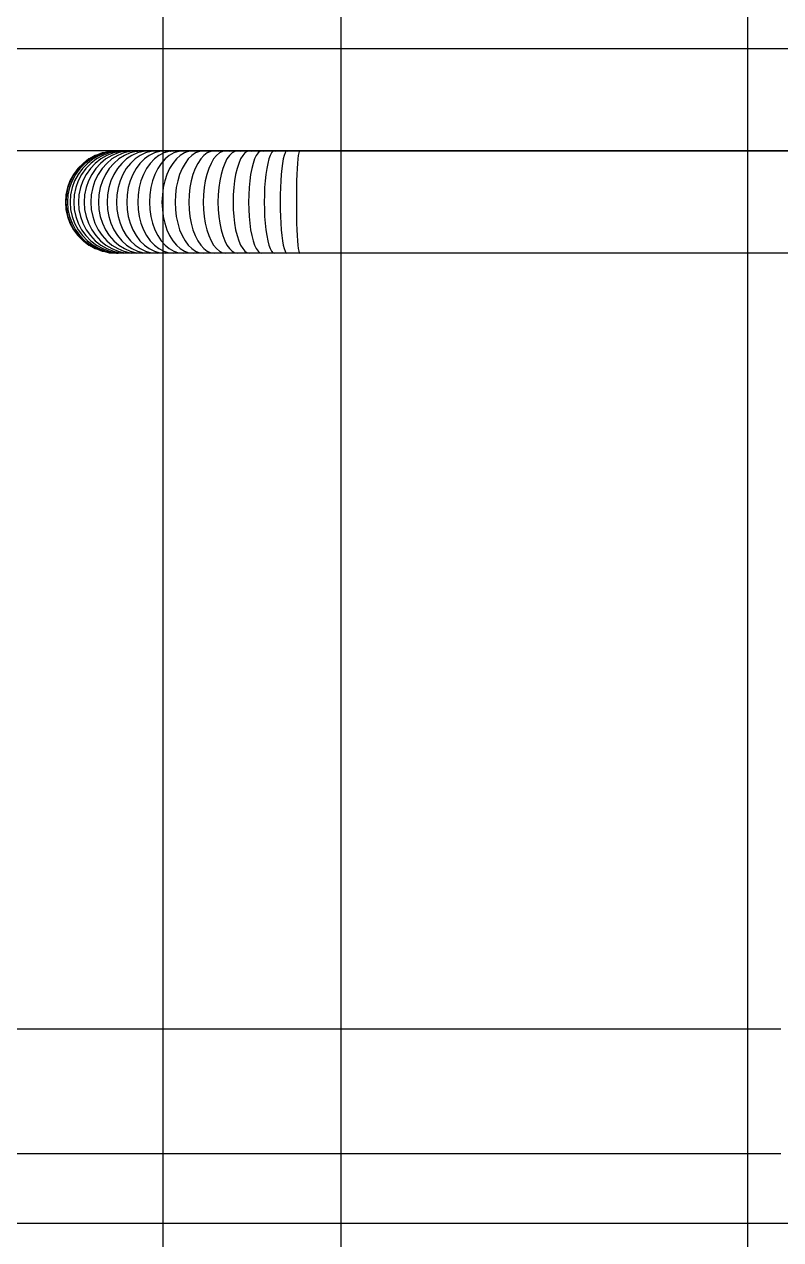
# Model space of a CAD drawing. Header units: inches. Extents: x 31 to 716, y 21 to 143.
# Drawn here: x 272.277 to 272.892, y 77.829 to 78.817 of the extents above; entities that cross this region are included whole.
import ezdxf

# ---------------------------------------------------------------- set-up
doc = ezdxf.new("R2010")
doc.units = ezdxf.units.IN
doc.header["$MEASUREMENT"] = 0
doc.layers.add('INNO-RFT-Y', color=2, linetype='Continuous')
doc.layers.add('S-BARS-ELEV-BOT', color=8, linetype='Continuous')

# ---------------------------------------------------------------- blocks, each defined once
blk = doc.blocks.new('rebar red')
at = {"color": 1}
for p, q in [((-50.9956, -96.53632), (-50.99636, -96.53694)), ((-50.99534, -96.53632), (-50.99615, -96.53694)), ((-50.995, -96.53632), (-50.99581, -96.53694)), ((-50.99554, -96.53632), (-50.9956, -96.53632)), ((-50.9947, -96.53583), (-50.99554, -96.53632)), ((-50.99444, -96.53583), (-50.99534, -96.53632)), ((-50.99453, -96.53632), (-50.99533, -96.53694)), ((-50.99412, -96.53583), (-50.995, -96.53632)), ((-50.99394, -96.53632), (-50.99472, -96.53694)), ((-50.99464, -96.53583), (-50.9947, -96.53583)), ((-50.99374, -96.53547), (-50.99464, -96.53583)), ((-50.99366, -96.53583), (-50.99453, -96.53632)), ((-50.99349, -96.53547), (-50.99444, -96.53583)), ((-50.99317, -96.53547), (-50.99412, -96.53583)), ((-50.99321, -96.53632), (-50.99397, -96.53694)), ((-50.99308, -96.53583), (-50.99394, -96.53632)), ((-50.99349, -96.53547), (-50.99374, -96.53547)), ((-50.99273, -96.53547), (-50.99366, -96.53583)), ((-50.99274, -96.53526), (-50.99349, -96.53547)), ((-50.99238, -96.53583), (-50.99321, -96.53632)), ((-50.99219, -96.53526), (-50.99317, -96.53547)), ((-50.99237, -96.53632), (-50.9931, -96.53694)), ((-50.99217, -96.53547), (-50.99308, -96.53583)), ((-50.99274, -96.53526), (-50.99219, -96.53526)), ((-50.99177, -96.53526), (-50.99273, -96.53547)), ((-50.99149, -96.53547), (-50.99238, -96.53583)), ((-50.99156, -96.53583), (-50.99237, -96.53632)), ((-50.99171, -96.53518), (-50.99219, -96.53526)), ((-50.99177, -96.53526), (-50.99219, -96.53526)), ((-50.99122, -96.53526), (-50.99217, -96.53547)), ((-50.9914, -96.53632), (-50.99211, -96.53694)), ((-50.99168, -96.53518), (-50.99177, -96.53526)), ((-50.99122, -96.53526), (-50.99177, -96.53526)), ((-50.99171, -96.53518), (-50.99165, -96.53518)), ((-50.99168, -96.53518), (-50.99171, -96.53518)), ((-50.99165, -96.53518), (-50.99168, -96.53518)), ((-50.99165, -96.53518), (-50.9916, -96.53519)), ((-50.9916, -96.53519), (-50.99148, -96.53518)), ((-50.9907, -96.53547), (-50.99156, -96.53583)), ((-50.99069, -96.53526), (-50.99149, -96.53547)), ((-50.99148, -96.53518), (-50.99145, -96.5352)), ((-50.99145, -96.5352), (-50.99133, -96.53519)), ((-50.99062, -96.53583), (-50.9914, -96.53632)), ((-50.99133, -96.53519), (-50.99124, -96.53522)), ((-50.99124, -96.53522), (-50.99118, -96.53518)), ((-50.99121, -96.53521), (-50.99124, -96.53522)), ((-50.99122, -96.53526), (-50.99124, -96.53522)), ((-50.99121, -96.53521), (-50.99122, -96.53526)), ((-50.99118, -96.53518), (-50.99121, -96.53521)), ((-50.99118, -96.53518), (-50.99112, -96.53521)), ((-50.99112, -96.53521), (-50.99098, -96.5352)), ((-50.99096, -96.53524), (-50.99112, -96.53521)), ((-50.99031, -96.53632), (-50.991, -96.53694)), ((-50.99098, -96.5352), (-50.99094, -96.53523)), ((-50.99094, -96.53523), (-50.99096, -96.53524)), ((-50.99094, -96.53523), (-50.99085, -96.53523)), ((-50.99078, -96.53518), (-50.99085, -96.53523)), ((-50.99071, -96.53522), (-50.99078, -96.53518)), ((-50.99071, -96.53522), (-50.99025, -96.53518)), ((-50.99069, -96.53526), (-50.99071, -96.53522)), ((-50.9898, -96.53526), (-50.9907, -96.53547)), ((-50.99057, -96.53526), (-50.99069, -96.53526)), ((-50.98979, -96.53547), (-50.99062, -96.53583)), ((-50.99052, -96.53525), (-50.99057, -96.53526)), ((-50.99046, -96.53526), (-50.99052, -96.53525)), ((-50.99038, -96.53524), (-50.99046, -96.53526)), ((-50.99025, -96.53518), (-50.99038, -96.53524)), ((-50.99018, -96.53526), (-50.99038, -96.53524)), ((-50.98956, -96.53583), (-50.99031, -96.53632)), ((-50.99025, -96.53518), (-50.99019, -96.53523)), ((-50.99019, -96.53523), (-50.98993, -96.53521)), ((-50.98993, -96.53521), (-50.99018, -96.53526)), ((-50.9898, -96.53526), (-50.99018, -96.53526)), ((-50.98962, -96.53518), (-50.98993, -96.53521)), ((-50.9898, -96.53526), (-50.98993, -96.53521)), ((-50.98955, -96.53524), (-50.9898, -96.53526)), ((-50.98892, -96.53526), (-50.98979, -96.53547)), ((-50.98912, -96.53632), (-50.98977, -96.53694)), ((-50.98962, -96.53518), (-50.98924, -96.53521)), ((-50.98955, -96.53524), (-50.98962, -96.53518)), ((-50.98876, -96.53547), (-50.98956, -96.53583)), ((-50.98928, -96.53526), (-50.98955, -96.53524)), ((-50.98924, -96.53521), (-50.98928, -96.53526)), ((-50.98892, -96.53526), (-50.98928, -96.53526)), ((-50.98924, -96.53521), (-50.98888, -96.53518)), ((-50.9884, -96.53583), (-50.98912, -96.53632)), ((-50.9888, -96.53525), (-50.98892, -96.53526)), ((-50.98845, -96.53522), (-50.98888, -96.53518)), ((-50.98867, -96.53526), (-50.9888, -96.53525)), ((-50.98796, -96.53526), (-50.98876, -96.53547)), ((-50.98845, -96.53522), (-50.98867, -96.53526)), ((-50.98845, -96.53522), (-50.98803, -96.53518)), ((-50.98796, -96.53526), (-50.98845, -96.53522)), ((-50.98781, -96.53632), (-50.98843, -96.53694)), ((-50.98764, -96.53547), (-50.9884, -96.53583)), ((-50.98754, -96.53522), (-50.98803, -96.53518)), ((-50.98793, -96.53526), (-50.98796, -96.53526)), ((-50.98754, -96.53522), (-50.98793, -96.53526)), ((-50.98714, -96.53583), (-50.98781, -96.53632)), ((-50.98684, -96.53526), (-50.98764, -96.53547)), ((-50.98708, -96.53518), (-50.98754, -96.53522)), ((-50.98714, -96.53526), (-50.98754, -96.53522)), ((-50.98641, -96.53547), (-50.98714, -96.53583)), ((-50.98708, -96.53518), (-50.98603, -96.53518)), ((-50.98654, -96.53523), (-50.98708, -96.53518)), ((-50.98641, -96.53632), (-50.98699, -96.53694)), ((-50.98654, -96.53523), (-50.98684, -96.53526)), ((-50.98603, -96.53518), (-50.98654, -96.53523)), ((-50.98623, -96.53526), (-50.98654, -96.53523)), ((-50.98566, -96.53526), (-50.98641, -96.53547)), ((-50.98577, -96.53583), (-50.98641, -96.53632)), ((-50.98603, -96.53518), (-50.98489, -96.53518)), ((-50.98566, -96.53526), (-50.98603, -96.53518)), ((-50.98509, -96.53547), (-50.98577, -96.53583)), ((-50.98544, -96.53524), (-50.98566, -96.53526)), ((-50.98491, -96.53632), (-50.98545, -96.53694)), ((-50.98522, -96.53526), (-50.98544, -96.53524)), ((-50.98489, -96.53518), (-50.98522, -96.53526)), ((-50.98438, -96.53526), (-50.98509, -96.53547)), ((-50.98432, -96.53583), (-50.98491, -96.53632)), ((-50.98489, -96.53518), (-50.98366, -96.53518)), ((-50.98438, -96.53526), (-50.98489, -96.53518)), ((-50.98426, -96.53524), (-50.98438, -96.53526)), ((-50.98368, -96.53547), (-50.98432, -96.53583)), ((-50.98412, -96.53526), (-50.98426, -96.53524)), ((-50.98366, -96.53518), (-50.98412, -96.53526)), ((-50.98332, -96.53632), (-50.98382, -96.53694)), ((-50.98302, -96.53526), (-50.98368, -96.53547)), ((-50.98366, -96.53518), (-50.98235, -96.53518)), ((-50.98302, -96.53526), (-50.98366, -96.53518)), ((-50.98277, -96.53583), (-50.98332, -96.53632)), ((-50.98298, -96.53525), (-50.98302, -96.53526)), ((-50.98293, -96.53526), (-50.98298, -96.53525)), ((-50.98235, -96.53518), (-50.98293, -96.53526)), ((-50.98219, -96.53547), (-50.98277, -96.53583)), ((-50.98167, -96.53526), (-50.98235, -96.53518)), ((-50.98235, -96.53518), (-50.98095, -96.53518)), ((-50.98167, -96.53526), (-50.98219, -96.53547)), ((-50.98165, -96.53632), (-50.98211, -96.53694)), ((-50.98158, -96.53526), (-50.98167, -96.53526)), ((-50.98115, -96.53583), (-50.98165, -96.53632)), ((-50.98095, -96.53518), (-50.98158, -96.53526)), ((-50.98062, -96.53547), (-50.98115, -96.53583)), ((-50.98033, -96.53526), (-50.98095, -96.53518)), ((-50.98095, -96.53518), (-50.97949, -96.53518)), ((-50.98006, -96.53526), (-50.98062, -96.53547)), ((-50.97991, -96.53632), (-50.98032, -96.53694)), ((-50.97949, -96.53518), (-50.98006, -96.53526)), ((-50.97946, -96.53583), (-50.97991, -96.53632)), ((-50.97949, -96.53518), (-50.97796, -96.53518)), ((-50.97892, -96.53526), (-50.97949, -96.53518)), ((-50.97898, -96.53547), (-50.97946, -96.53583)), ((-50.97848, -96.53526), (-50.97898, -96.53547)), ((-50.97796, -96.53518), (-50.97848, -96.53526)), ((-50.9781, -96.53632), (-50.97846, -96.53694)), ((-50.9777, -96.53583), (-50.9781, -96.53632)), ((-50.97796, -96.53518), (-50.97638, -96.53518)), ((-50.97745, -96.53526), (-50.97796, -96.53518)), ((-50.97727, -96.53547), (-50.9777, -96.53583)), ((-50.97683, -96.53526), (-50.97727, -96.53547)), ((-50.97638, -96.53518), (-50.97683, -96.53526)), ((-50.97623, -96.53632), (-50.97654, -96.53694)), ((-50.97592, -96.53526), (-50.97638, -96.53518)), ((-50.97638, -96.53518), (-50.97474, -96.53518)), ((-50.97588, -96.53583), (-50.97623, -96.53632)), ((-50.97551, -96.53547), (-50.97588, -96.53583)), ((-50.97513, -96.53526), (-50.97551, -96.53547)), ((-50.97474, -96.53518), (-50.97513, -96.53526)), ((-50.97474, -96.53518), (-50.97305, -96.53518)), ((-50.97435, -96.53526), (-50.97474, -96.53518)), ((-50.9743, -96.53632), (-50.97457, -96.53694)), ((-50.97401, -96.53583), (-50.9743, -96.53632)), ((-50.9737, -96.53547), (-50.97401, -96.53583)), ((-50.97338, -96.53526), (-50.9737, -96.53547)), ((-50.97305, -96.53518), (-50.97338, -96.53526)), ((-50.97272, -96.53526), (-50.97305, -96.53518)), ((-50.97305, -96.53518), (-50.97133, -96.53518)), ((-50.97234, -96.53632), (-50.97255, -96.53694)), ((-50.9721, -96.53583), (-50.97234, -96.53632)), ((-50.97186, -96.53547), (-50.9721, -96.53583)), ((-50.9716, -96.53526), (-50.97186, -96.53547)), ((-50.97133, -96.53518), (-50.9716, -96.53526)), ((-50.97107, -96.53526), (-50.97133, -96.53518)), ((-50.97133, -96.53518), (-50.96958, -96.53518)), ((-50.97034, -96.53632), (-50.9705, -96.53694)), ((-50.97016, -96.53583), (-50.97034, -96.53632)), ((-50.96997, -96.53547), (-50.97016, -96.53583)), ((-50.96978, -96.53526), (-50.96997, -96.53547)), ((-50.96958, -96.53518), (-50.96978, -96.53526)), ((-50.96938, -96.53526), (-50.96958, -96.53518)), ((-50.96958, -96.53518), (-50.9678, -96.53518)), ((-50.96831, -96.53632), (-50.96842, -96.53694)), ((-50.96819, -96.53583), (-50.96831, -96.53632)), ((-50.96807, -96.53547), (-50.96819, -96.53583)), ((-50.96794, -96.53526), (-50.96807, -96.53547)), ((-50.9678, -96.53518), (-50.96794, -96.53526)), ((-50.96767, -96.53526), (-50.9678, -96.53518)), ((-50.9678, -96.53518), (-50.96601, -96.53518)), ((-50.96627, -96.53632), (-50.96632, -96.53694)), ((-50.96621, -96.53583), (-50.96627, -96.53632)), ((-50.96614, -96.53547), (-50.96621, -96.53583)), ((-50.96608, -96.53526), (-50.96614, -96.53547)), ((-50.96601, -96.53518), (-50.96608, -96.53526)), ((-50.96594, -96.53526), (-50.96601, -96.53518)), ((-50.96601, -96.53518), (-50.74187, -96.53518)), ((-50.99715, -96.53767), (-50.99776, -96.53849)), ((-50.99708, -96.53767), (-50.9977, -96.53849)), ((-50.99687, -96.53767), (-50.99748, -96.53849)), ((-50.99642, -96.53694), (-50.99715, -96.53767)), ((-50.99652, -96.53767), (-50.99712, -96.53849)), ((-50.99636, -96.53694), (-50.99708, -96.53767)), ((-50.99615, -96.53694), (-50.99687, -96.53767)), ((-50.99603, -96.53767), (-50.99662, -96.53849)), ((-50.99581, -96.53694), (-50.99652, -96.53767)), ((-50.99636, -96.53694), (-50.99642, -96.53694)), ((-50.99533, -96.53694), (-50.99603, -96.53767)), ((-50.9954, -96.53767), (-50.99599, -96.53849)), ((-50.99472, -96.53694), (-50.9954, -96.53767)), ((-50.99465, -96.53767), (-50.99521, -96.53849)), ((-50.99397, -96.53694), (-50.99465, -96.53767)), ((-50.99376, -96.53767), (-50.99431, -96.53849)), ((-50.9931, -96.53694), (-50.99376, -96.53767)), ((-50.99274, -96.53767), (-50.99327, -96.53849)), ((-50.99211, -96.53694), (-50.99274, -96.53767)), ((-50.9916, -96.53767), (-50.99211, -96.53849)), ((-50.991, -96.53694), (-50.9916, -96.53767)), ((-50.99035, -96.53767), (-50.99083, -96.53849)), ((-50.98977, -96.53694), (-50.99035, -96.53767)), ((-50.98898, -96.53767), (-50.98944, -96.53849)), ((-50.98843, -96.53694), (-50.98898, -96.53767)), ((-50.9875, -96.53767), (-50.98794, -96.53849)), ((-50.98699, -96.53694), (-50.9875, -96.53767)), ((-50.98593, -96.53767), (-50.98634, -96.53849)), ((-50.98545, -96.53694), (-50.98593, -96.53767)), ((-50.98427, -96.53767), (-50.98464, -96.53849)), ((-50.98382, -96.53694), (-50.98427, -96.53767)), ((-50.98251, -96.53767), (-50.98286, -96.53849)), ((-50.98211, -96.53694), (-50.98251, -96.53767)), ((-50.98068, -96.53767), (-50.98099, -96.53849)), ((-50.98032, -96.53694), (-50.98068, -96.53767)), ((-50.97878, -96.53767), (-50.97905, -96.53849)), ((-50.97846, -96.53694), (-50.97878, -96.53767)), ((-50.97682, -96.53767), (-50.97705, -96.53849)), ((-50.97654, -96.53694), (-50.97682, -96.53767)), ((-50.9748, -96.53767), (-50.975, -96.53849)), ((-50.97457, -96.53694), (-50.9748, -96.53767)), ((-50.97274, -96.53767), (-50.9729, -96.53849)), ((-50.97255, -96.53694), (-50.97274, -96.53767)), ((-50.97064, -96.53767), (-50.97076, -96.53849)), ((-50.9705, -96.53694), (-50.97064, -96.53767)), ((-50.96851, -96.53767), (-50.96859, -96.53849)), ((-50.96842, -96.53694), (-50.96851, -96.53767)), ((-50.96637, -96.53767), (-50.96641, -96.53849)), ((-50.96632, -96.53694), (-50.96637, -96.53767)), ((-50.99826, -96.53939), (-50.99861, -96.54035)), ((-50.99819, -96.53939), (-50.99855, -96.54035)), ((-50.99797, -96.53939), (-50.99832, -96.54035)), ((-50.99776, -96.53849), (-50.99826, -96.53939)), ((-50.9977, -96.53849), (-50.99819, -96.53939)), ((-50.99748, -96.53849), (-50.99797, -96.53939)), ((-50.99761, -96.53939), (-50.99796, -96.54035)), ((-50.99712, -96.53849), (-50.99761, -96.53939)), ((-50.9971, -96.53939), (-50.99745, -96.54035)), ((-50.99662, -96.53849), (-50.9971, -96.53939)), ((-50.99645, -96.53939), (-50.99679, -96.54035)), ((-50.99599, -96.53849), (-50.99645, -96.53939)), ((-50.99567, -96.53939), (-50.996, -96.54035)), ((-50.99521, -96.53849), (-50.99567, -96.53939)), ((-50.99475, -96.53939), (-50.99507, -96.54035)), ((-50.99431, -96.53849), (-50.99475, -96.53939)), ((-50.9937, -96.53939), (-50.99401, -96.54035)), ((-50.99327, -96.53849), (-50.9937, -96.53939)), ((-50.99252, -96.53939), (-50.99282, -96.54035)), ((-50.99211, -96.53849), (-50.99252, -96.53939)), ((-50.99122, -96.53939), (-50.99151, -96.54035)), ((-50.99083, -96.53849), (-50.99122, -96.53939)), ((-50.98981, -96.53939), (-50.99008, -96.54035)), ((-50.98944, -96.53849), (-50.98981, -96.53939)), ((-50.98829, -96.53939), (-50.98854, -96.54035)), ((-50.98794, -96.53849), (-50.98829, -96.53939)), ((-50.98666, -96.53939), (-50.9869, -96.54035)), ((-50.98634, -96.53849), (-50.98666, -96.53939)), ((-50.98494, -96.53939), (-50.98516, -96.54035)), ((-50.98464, -96.53849), (-50.98494, -96.53939)), ((-50.98313, -96.53939), (-50.98333, -96.54035)), ((-50.98286, -96.53849), (-50.98313, -96.53939)), ((-50.98124, -96.53939), (-50.98142, -96.54035)), ((-50.98099, -96.53849), (-50.98124, -96.53939)), ((-50.97927, -96.53939), (-50.97943, -96.54035)), ((-50.97905, -96.53849), (-50.97927, -96.53939)), ((-50.97724, -96.53939), (-50.97738, -96.54035)), ((-50.97705, -96.53849), (-50.97724, -96.53939)), ((-50.97516, -96.53939), (-50.97527, -96.54035)), ((-50.975, -96.53849), (-50.97516, -96.53939)), ((-50.97303, -96.53939), (-50.97312, -96.54035)), ((-50.9729, -96.53849), (-50.97303, -96.53939)), ((-50.97086, -96.53939), (-50.97093, -96.54035)), ((-50.97076, -96.53849), (-50.97086, -96.53939)), ((-50.96866, -96.53939), (-50.9687, -96.54035)), ((-50.96859, -96.53849), (-50.96866, -96.53939)), ((-50.96644, -96.53939), (-50.96646, -96.54035)), ((-50.96641, -96.53849), (-50.96644, -96.53939)), ((-50.99883, -96.54135), (-50.99891, -96.54238)), ((-50.99876, -96.54135), (-50.99884, -96.54238)), ((-50.99861, -96.54035), (-50.99883, -96.54135)), ((-50.99855, -96.54035), (-50.99876, -96.54135)), ((-50.99854, -96.54135), (-50.99861, -96.54238)), ((-50.99832, -96.54035), (-50.99854, -96.54135)), ((-50.99817, -96.54135), (-50.99824, -96.54238)), ((-50.99796, -96.54035), (-50.99817, -96.54135)), ((-50.99766, -96.54135), (-50.99773, -96.54238)), ((-50.99745, -96.54035), (-50.99766, -96.54135)), ((-50.997, -96.54135), (-50.99707, -96.54238)), ((-50.99679, -96.54035), (-50.997, -96.54135)), ((-50.9962, -96.54135), (-50.99627, -96.54238)), ((-50.996, -96.54035), (-50.9962, -96.54135)), ((-50.99527, -96.54135), (-50.99533, -96.54238)), ((-50.99507, -96.54035), (-50.99527, -96.54135)), ((-50.9942, -96.54135), (-50.99426, -96.54238)), ((-50.99401, -96.54035), (-50.9942, -96.54135)), ((-50.993, -96.54135), (-50.99306, -96.54238)), ((-50.99282, -96.54035), (-50.993, -96.54135)), ((-50.99168, -96.54135), (-50.99174, -96.54238)), ((-50.99151, -96.54035), (-50.99168, -96.54135)), ((-50.99024, -96.54135), (-50.9903, -96.54238)), ((-50.99008, -96.54035), (-50.99024, -96.54135)), ((-50.9887, -96.54135), (-50.98875, -96.54238)), ((-50.98854, -96.54035), (-50.9887, -96.54135)), ((-50.98704, -96.54135), (-50.98709, -96.54238)), ((-50.9869, -96.54035), (-50.98704, -96.54135)), ((-50.98529, -96.54135), (-50.98534, -96.54238)), ((-50.98516, -96.54035), (-50.98529, -96.54135)), ((-50.98345, -96.54135), (-50.98349, -96.54238)), ((-50.98333, -96.54035), (-50.98345, -96.54135)), ((-50.98153, -96.54135), (-50.98156, -96.54238)), ((-50.98142, -96.54035), (-50.98153, -96.54135)), ((-50.97953, -96.54135), (-50.97956, -96.54238)), ((-50.97943, -96.54035), (-50.97953, -96.54135)), ((-50.97746, -96.54135), (-50.97749, -96.54238)), ((-50.97738, -96.54035), (-50.97746, -96.54135)), ((-50.97534, -96.54135), (-50.97537, -96.54238)), ((-50.97527, -96.54035), (-50.97534, -96.54135)), ((-50.97317, -96.54135), (-50.97319, -96.54238)), ((-50.97312, -96.54035), (-50.97317, -96.54135)), ((-50.97097, -96.54135), (-50.97098, -96.54238)), ((-50.97093, -96.54035), (-50.97097, -96.54135)), ((-50.96873, -96.54135), (-50.96874, -96.54238)), ((-50.9687, -96.54035), (-50.96873, -96.54135)), ((-50.96646, -96.54035), (-50.96648, -96.54135)), ((-50.96648, -96.54135), (-50.96648, -96.54238)), ((-50.99891, -96.54238), (-50.99883, -96.5434)), ((-50.99884, -96.54238), (-50.99876, -96.5434)), ((-50.99883, -96.5434), (-50.99861, -96.5444)), ((-50.99876, -96.5434), (-50.99855, -96.5444)), ((-50.99861, -96.54238), (-50.99854, -96.5434)), ((-50.99854, -96.5434), (-50.99832, -96.5444)), ((-50.99824, -96.54238), (-50.99817, -96.5434)), ((-50.99817, -96.5434), (-50.99796, -96.5444)), ((-50.99773, -96.54238), (-50.99766, -96.5434)), ((-50.99766, -96.5434), (-50.99745, -96.5444)), ((-50.99707, -96.54238), (-50.997, -96.5434)), ((-50.997, -96.5434), (-50.99679, -96.5444)), ((-50.99627, -96.54238), (-50.9962, -96.5434)), ((-50.9962, -96.5434), (-50.996, -96.5444)), ((-50.99533, -96.54238), (-50.99527, -96.5434)), ((-50.99527, -96.5434), (-50.99507, -96.5444)), ((-50.99426, -96.54238), (-50.9942, -96.5434)), ((-50.9942, -96.5434), (-50.99401, -96.5444)), ((-50.99306, -96.54238), (-50.993, -96.5434)), ((-50.993, -96.5434), (-50.99282, -96.5444)), ((-50.99174, -96.54238), (-50.99168, -96.5434)), ((-50.99168, -96.5434), (-50.99151, -96.5444)), ((-50.9903, -96.54238), (-50.99024, -96.5434)), ((-50.99024, -96.5434), (-50.99008, -96.5444)), ((-50.98875, -96.54238), (-50.9887, -96.5434)), ((-50.9887, -96.5434), (-50.98854, -96.5444)), ((-50.98709, -96.54238), (-50.98704, -96.5434)), ((-50.98704, -96.5434), (-50.9869, -96.5444)), ((-50.98534, -96.54238), (-50.98529, -96.5434)), ((-50.98529, -96.5434), (-50.98516, -96.5444)), ((-50.98349, -96.54238), (-50.98345, -96.5434)), ((-50.98345, -96.5434), (-50.98333, -96.5444)), ((-50.98156, -96.54238), (-50.98153, -96.5434)), ((-50.98153, -96.5434), (-50.98142, -96.5444)), ((-50.97956, -96.54238), (-50.97953, -96.5434)), ((-50.97953, -96.5434), (-50.97943, -96.5444)), ((-50.97749, -96.54238), (-50.97746, -96.5434)), ((-50.97746, -96.5434), (-50.97738, -96.5444)), ((-50.97537, -96.54238), (-50.97534, -96.5434)), ((-50.97534, -96.5434), (-50.97527, -96.5444)), ((-50.97319, -96.54238), (-50.97317, -96.5434)), ((-50.97317, -96.5434), (-50.97312, -96.5444)), ((-50.97098, -96.54238), (-50.97097, -96.5434)), ((-50.97097, -96.5434), (-50.97093, -96.5444)), ((-50.96874, -96.54238), (-50.96873, -96.5434)), ((-50.96873, -96.5434), (-50.9687, -96.5444)), ((-50.96648, -96.54238), (-50.96648, -96.5434)), ((-50.96648, -96.5434), (-50.96646, -96.5444)), ((-50.99861, -96.5444), (-50.99826, -96.54536)), ((-50.99855, -96.5444), (-50.99819, -96.54536)), ((-50.99832, -96.5444), (-50.99797, -96.54536)), ((-50.99796, -96.5444), (-50.99761, -96.54536)), ((-50.99745, -96.5444), (-50.9971, -96.54536)), ((-50.99679, -96.5444), (-50.99645, -96.54536)), ((-50.996, -96.5444), (-50.99567, -96.54536)), ((-50.99507, -96.5444), (-50.99475, -96.54536)), ((-50.99401, -96.5444), (-50.9937, -96.54536)), ((-50.99282, -96.5444), (-50.99252, -96.54536)), ((-50.99151, -96.5444), (-50.99122, -96.54536)), ((-50.99008, -96.5444), (-50.98981, -96.54536)), ((-50.98854, -96.5444), (-50.98829, -96.54536)), ((-50.9869, -96.5444), (-50.98666, -96.54536)), ((-50.98516, -96.5444), (-50.98494, -96.54536)), ((-50.98333, -96.5444), (-50.98313, -96.54536)), ((-50.98142, -96.5444), (-50.98124, -96.54536)), ((-50.97943, -96.5444), (-50.97927, -96.54536)), ((-50.97738, -96.5444), (-50.97724, -96.54536)), ((-50.97527, -96.5444), (-50.97516, -96.54536)), ((-50.97312, -96.5444), (-50.97303, -96.54536)), ((-50.97093, -96.5444), (-50.97086, -96.54536)), ((-50.9687, -96.5444), (-50.96866, -96.54536)), ((-50.96646, -96.5444), (-50.96644, -96.54536)), ((-50.99826, -96.54536), (-50.99776, -96.54626)), ((-50.99819, -96.54536), (-50.9977, -96.54626)), ((-50.99797, -96.54536), (-50.99748, -96.54626)), ((-50.99776, -96.54626), (-50.99715, -96.54709)), ((-50.9977, -96.54626), (-50.99708, -96.54709)), ((-50.99761, -96.54536), (-50.99712, -96.54626)), ((-50.99748, -96.54626), (-50.99687, -96.54709)), ((-50.99712, -96.54626), (-50.99652, -96.54709)), ((-50.9971, -96.54536), (-50.99662, -96.54626)), ((-50.99662, -96.54626), (-50.99603, -96.54709)), ((-50.99645, -96.54536), (-50.99599, -96.54626)), ((-50.99599, -96.54626), (-50.9954, -96.54709)), ((-50.99567, -96.54536), (-50.99521, -96.54626)), ((-50.99521, -96.54626), (-50.99465, -96.54709)), ((-50.99475, -96.54536), (-50.99431, -96.54626)), ((-50.99431, -96.54626), (-50.99376, -96.54709)), ((-50.9937, -96.54536), (-50.99327, -96.54626)), ((-50.99327, -96.54626), (-50.99274, -96.54709)), ((-50.99252, -96.54536), (-50.99211, -96.54626)), ((-50.99211, -96.54626), (-50.9916, -96.54709)), ((-50.99122, -96.54536), (-50.99083, -96.54626)), ((-50.99083, -96.54626), (-50.99035, -96.54709)), ((-50.98981, -96.54536), (-50.98944, -96.54626)), ((-50.98944, -96.54626), (-50.98898, -96.54709)), ((-50.98829, -96.54536), (-50.98794, -96.54626)), ((-50.98794, -96.54626), (-50.9875, -96.54709)), ((-50.98666, -96.54536), (-50.98634, -96.54626)), ((-50.98634, -96.54626), (-50.98593, -96.54709)), ((-50.98494, -96.54536), (-50.98464, -96.54626)), ((-50.98464, -96.54626), (-50.98427, -96.54709)), ((-50.98313, -96.54536), (-50.98286, -96.54626)), ((-50.98286, -96.54626), (-50.98251, -96.54709)), ((-50.98124, -96.54536), (-50.98099, -96.54626)), ((-50.98099, -96.54626), (-50.98068, -96.54709)), ((-50.97927, -96.54536), (-50.97905, -96.54626)), ((-50.97905, -96.54626), (-50.97878, -96.54709)), ((-50.97724, -96.54536), (-50.97705, -96.54626)), ((-50.97705, -96.54626), (-50.97682, -96.54709)), ((-50.97516, -96.54536), (-50.975, -96.54626)), ((-50.975, -96.54626), (-50.9748, -96.54709)), ((-50.97303, -96.54536), (-50.9729, -96.54626)), ((-50.9729, -96.54626), (-50.97274, -96.54709)), ((-50.97086, -96.54536), (-50.97076, -96.54626)), ((-50.97076, -96.54626), (-50.97064, -96.54709)), ((-50.96866, -96.54536), (-50.96859, -96.54626)), ((-50.96859, -96.54626), (-50.96851, -96.54709)), ((-50.96644, -96.54536), (-50.96641, -96.54626)), ((-50.96641, -96.54626), (-50.96637, -96.54709)), ((-50.99715, -96.54709), (-50.99642, -96.54781)), ((-50.99708, -96.54709), (-50.99636, -96.54781)), ((-50.99687, -96.54709), (-50.99615, -96.54781)), ((-50.99652, -96.54709), (-50.99581, -96.54781)), ((-50.99642, -96.54781), (-50.99636, -96.54781)), ((-50.99636, -96.54781), (-50.9956, -96.54843)), ((-50.99615, -96.54781), (-50.99534, -96.54843)), ((-50.99603, -96.54709), (-50.99533, -96.54781)), ((-50.99581, -96.54781), (-50.995, -96.54843)), ((-50.9956, -96.54843), (-50.99554, -96.54843)), ((-50.99554, -96.54843), (-50.9947, -96.54892)), ((-50.9954, -96.54709), (-50.99472, -96.54781)), ((-50.99534, -96.54843), (-50.99444, -96.54892)), ((-50.99533, -96.54781), (-50.99453, -96.54843)), ((-50.995, -96.54843), (-50.99412, -96.54892)), ((-50.99472, -96.54781), (-50.99394, -96.54843)), ((-50.99465, -96.54709), (-50.99397, -96.54781)), ((-50.99453, -96.54843), (-50.99366, -96.54892)), ((-50.99397, -96.54781), (-50.99321, -96.54843)), ((-50.99394, -96.54843), (-50.99308, -96.54892)), ((-50.99376, -96.54709), (-50.9931, -96.54781)), ((-50.99321, -96.54843), (-50.99238, -96.54892)), ((-50.9931, -96.54781), (-50.99237, -96.54843)), ((-50.99274, -96.54709), (-50.99211, -96.54781)), ((-50.99237, -96.54843), (-50.99156, -96.54892)), ((-50.99211, -96.54781), (-50.9914, -96.54843)), ((-50.9916, -96.54709), (-50.991, -96.54781)), ((-50.9914, -96.54843), (-50.99062, -96.54892)), ((-50.991, -96.54781), (-50.99031, -96.54843)), ((-50.99035, -96.54709), (-50.98977, -96.54781)), ((-50.99031, -96.54843), (-50.98956, -96.54892)), ((-50.98977, -96.54781), (-50.98912, -96.54843)), ((-50.98912, -96.54843), (-50.9884, -96.54892)), ((-50.98898, -96.54709), (-50.98843, -96.54781)), ((-50.98843, -96.54781), (-50.98781, -96.54843)), ((-50.98781, -96.54843), (-50.98714, -96.54892)), ((-50.9875, -96.54709), (-50.98699, -96.54781)), ((-50.98699, -96.54781), (-50.98641, -96.54843)), ((-50.98641, -96.54843), (-50.98577, -96.54892)), ((-50.98593, -96.54709), (-50.98545, -96.54781)), ((-50.98545, -96.54781), (-50.98491, -96.54843)), ((-50.98491, -96.54843), (-50.98432, -96.54892)), ((-50.98427, -96.54709), (-50.98382, -96.54781)), ((-50.98382, -96.54781), (-50.98332, -96.54843)), ((-50.98332, -96.54843), (-50.98277, -96.54892)), ((-50.98251, -96.54709), (-50.98211, -96.54781)), ((-50.98211, -96.54781), (-50.98165, -96.54843)), ((-50.98165, -96.54843), (-50.98115, -96.54892)), ((-50.98068, -96.54709), (-50.98032, -96.54781)), ((-50.98032, -96.54781), (-50.97991, -96.54843)), ((-50.97991, -96.54843), (-50.97946, -96.54892)), ((-50.97878, -96.54709), (-50.97846, -96.54781)), ((-50.97846, -96.54781), (-50.9781, -96.54843)), ((-50.9781, -96.54843), (-50.9777, -96.54892)), ((-50.97682, -96.54709), (-50.97654, -96.54781)), ((-50.97654, -96.54781), (-50.97623, -96.54843)), ((-50.97623, -96.54843), (-50.97588, -96.54892)), ((-50.9748, -96.54709), (-50.97457, -96.54781)), ((-50.97457, -96.54781), (-50.9743, -96.54843)), ((-50.9743, -96.54843), (-50.97401, -96.54892)), ((-50.97274, -96.54709), (-50.97255, -96.54781)), ((-50.97255, -96.54781), (-50.97234, -96.54843)), ((-50.97234, -96.54843), (-50.9721, -96.54892)), ((-50.97064, -96.54709), (-50.9705, -96.54781)), ((-50.9705, -96.54781), (-50.97034, -96.54843)), ((-50.97034, -96.54843), (-50.97016, -96.54892)), ((-50.96851, -96.54709), (-50.96842, -96.54781)), ((-50.96842, -96.54781), (-50.96831, -96.54843)), ((-50.96831, -96.54843), (-50.96819, -96.54892)), ((-50.96637, -96.54709), (-50.96632, -96.54781)), ((-50.96632, -96.54781), (-50.96627, -96.54843)), ((-50.96627, -96.54843), (-50.96621, -96.54892)), ((-50.9947, -96.54892), (-50.99464, -96.54892)), ((-50.99464, -96.54892), (-50.99374, -96.54928)), ((-50.99444, -96.54892), (-50.99349, -96.54928)), ((-50.99412, -96.54892), (-50.99317, -96.54928)), ((-50.99374, -96.54928), (-50.99349, -96.54928)), ((-50.99366, -96.54892), (-50.99273, -96.54928)), ((-50.99349, -96.54928), (-50.99274, -96.5495)), ((-50.99317, -96.54928), (-50.99219, -96.5495)), ((-50.99308, -96.54892), (-50.99217, -96.54928)), ((-50.99274, -96.5495), (-50.99219, -96.5495)), ((-50.99273, -96.54928), (-50.99177, -96.5495)), ((-50.99238, -96.54892), (-50.99149, -96.54928)), ((-50.99219, -96.5495), (-50.99177, -96.5495)), ((-50.99219, -96.5495), (-50.99171, -96.54957)), ((-50.99217, -96.54928), (-50.99122, -96.5495)), ((-50.99177, -96.5495), (-50.99122, -96.5495)), ((-50.99177, -96.5495), (-50.99168, -96.54957)), ((-50.99165, -96.54957), (-50.99171, -96.54957)), ((-50.99171, -96.54957), (-50.99168, -96.54957)), ((-50.99168, -96.54957), (-50.99165, -96.54957)), ((-50.99165, -96.54957), (-50.9916, -96.54956)), ((-50.9916, -96.54956), (-50.99148, -96.54957)), ((-50.99156, -96.54892), (-50.9907, -96.54928)), ((-50.99149, -96.54928), (-50.99057, -96.5495)), ((-50.99078, -96.54957), (-50.99148, -96.54957)), ((-50.99122, -96.5495), (-50.99078, -96.54957)), ((-50.98962, -96.54957), (-50.99078, -96.54957)), ((-50.9907, -96.54928), (-50.9898, -96.5495)), ((-50.99062, -96.54892), (-50.98979, -96.54928)), ((-50.99057, -96.5495), (-50.98962, -96.54957)), ((-50.9898, -96.5495), (-50.98888, -96.54957)), ((-50.98979, -96.54928), (-50.98892, -96.5495)), ((-50.98888, -96.54957), (-50.98962, -96.54957)), ((-50.98956, -96.54892), (-50.98876, -96.54928)), ((-50.98892, -96.5495), (-50.98803, -96.54957)), ((-50.98803, -96.54957), (-50.98888, -96.54957)), ((-50.98876, -96.54928), (-50.98793, -96.5495)), ((-50.9884, -96.54892), (-50.98764, -96.54928)), ((-50.98708, -96.54957), (-50.98803, -96.54957)), ((-50.98793, -96.5495), (-50.98708, -96.54957)), ((-50.98764, -96.54928), (-50.98684, -96.5495)), ((-50.98714, -96.54892), (-50.98641, -96.54928)), ((-50.98603, -96.54957), (-50.98708, -96.54957)), ((-50.98684, -96.5495), (-50.98603, -96.54957)), ((-50.98641, -96.54928), (-50.98566, -96.5495)), ((-50.98489, -96.54957), (-50.98603, -96.54957)), ((-50.98577, -96.54892), (-50.98509, -96.54928)), ((-50.98566, -96.5495), (-50.98489, -96.54957)), ((-50.98509, -96.54928), (-50.98438, -96.5495)), ((-50.98366, -96.54957), (-50.98489, -96.54957)), ((-50.98438, -96.5495), (-50.98366, -96.54957)), ((-50.98432, -96.54892), (-50.98368, -96.54928)), ((-50.98368, -96.54928), (-50.98302, -96.5495)), ((-50.98235, -96.54957), (-50.98366, -96.54957)), ((-50.98302, -96.5495), (-50.98235, -96.54957)), ((-50.98277, -96.54892), (-50.98219, -96.54928)), ((-50.98095, -96.54957), (-50.98235, -96.54957)), ((-50.98219, -96.54928), (-50.98158, -96.5495)), ((-50.98158, -96.5495), (-50.98095, -96.54957)), ((-50.98115, -96.54892), (-50.98062, -96.54928)), ((-50.97949, -96.54957), (-50.98095, -96.54957)), ((-50.98062, -96.54928), (-50.98006, -96.5495)), ((-50.98006, -96.5495), (-50.97949, -96.54957)), ((-50.97796, -96.54957), (-50.97949, -96.54957)), ((-50.97946, -96.54892), (-50.97898, -96.54928)), ((-50.97898, -96.54928), (-50.97848, -96.5495)), ((-50.97848, -96.5495), (-50.97796, -96.54957)), ((-50.97638, -96.54957), (-50.97796, -96.54957)), ((-50.9777, -96.54892), (-50.97727, -96.54928)), ((-50.97727, -96.54928), (-50.97683, -96.5495)), ((-50.97683, -96.5495), (-50.97638, -96.54957)), ((-50.97474, -96.54957), (-50.97638, -96.54957)), ((-50.97588, -96.54892), (-50.97551, -96.54928)), ((-50.97551, -96.54928), (-50.97513, -96.5495)), ((-50.97513, -96.5495), (-50.97474, -96.54957)), ((-50.97305, -96.54957), (-50.97474, -96.54957)), ((-50.97401, -96.54892), (-50.9737, -96.54928)), ((-50.9737, -96.54928), (-50.97338, -96.5495)), ((-50.97338, -96.5495), (-50.97305, -96.54957)), ((-50.97133, -96.54957), (-50.97305, -96.54957)), ((-50.9721, -96.54892), (-50.97186, -96.54928)), ((-50.97186, -96.54928), (-50.9716, -96.5495)), ((-50.9716, -96.5495), (-50.97133, -96.54957)), ((-50.96958, -96.54957), (-50.97133, -96.54957)), ((-50.97016, -96.54892), (-50.96997, -96.54928)), ((-50.96997, -96.54928), (-50.96978, -96.5495)), ((-50.96978, -96.5495), (-50.96958, -96.54957)), ((-50.9678, -96.54957), (-50.96958, -96.54957)), ((-50.96819, -96.54892), (-50.96807, -96.54928)), ((-50.96807, -96.54928), (-50.96794, -96.5495)), ((-50.96794, -96.5495), (-50.9678, -96.54957)), ((-50.96601, -96.54957), (-50.9678, -96.54957)), ((-50.96621, -96.54892), (-50.96614, -96.54928)), ((-50.96614, -96.54928), (-50.96608, -96.5495)), ((-50.96608, -96.5495), (-50.96601, -96.54957)), ((-50.73478, -96.54957), (-50.96601, -96.54957))]:
    blk.add_line(p, q, dxfattribs=at)
blk = doc.blocks.new('*U217')
at = {"xscale": 5.790493255340768, "yscale": 5.790493255340768, "zscale": 5.790493255340768}
blk.add_blockref('rebar red', (294.44833, 559.02797), dxfattribs=at)
blk = doc.blocks.new('*U216')
at = {"color": 0, "linetype": 'ByBlock', "lineweight": -2, "transparency": 16777216}
blk.add_blockref('*U217', (0, -6.68802), dxfattribs=at)
blk = doc.blocks.new('rebar red 2')
at = {"color": 1}
for p, q in [((-52.21323, -96.54951), (-51.49464, -96.54951)), ((-51.49464, -96.56389), (-52.21323, -96.56389))]:
    blk.add_line(p, q, dxfattribs=at)
blk = doc.blocks.new('*U218')
at = {"xscale": 5.790493255340768, "yscale": 5.790493255340768, "zscale": 5.790493255340768}
blk.add_blockref('rebar red 2', (300.25985, 559.11091), dxfattribs=at)
blk = doc.blocks.new('*U219')
at = {"color": 0, "linetype": 'ByBlock', "lineweight": -2, "transparency": 16777216}
for p in [(0, -6.68802), (0, -7.64345)]:
    blk.add_blockref('*U218', p, dxfattribs=at)

msp = doc.modelspace()

# ---------------------------------------------------------------- linework, layer by layer
at = {"layer": 'INNO-RFT-Y', "color": 5}
for p, q in [((272.38992, 59.43651), (272.38992, 85.60137)), ((272.53438, 85.60137), (272.53457, 59.43651)), ((272.86521, 59.43651), (272.86521, 85.53635))]:
    msp.add_line(p, q, dxfattribs=at)
at = {"layer": 'S-BARS-ELEV-BOT', "ltscale": 0.2}
msp.add_lwpolyline([(272.89195, 77.89838), (263.59619, 77.89838, -0.414214), (263.401, 78.09357), (263.401, 80.59722, 0.414214), (263.20582, 80.7924), (260.96117, 80.7924, 0.198912), (260.84615, 80.74476), (260.4966, 80.39521), (260.42471, 80.46709), (260.77427, 80.81665, -0.198912), (260.96117, 80.89406), (263.20582, 80.89406, -0.414214), (263.50266, 80.59722), (263.50266, 78.09357, 0.414214), (263.59619, 78.00004), (272.89195, 78.00004)], format="xyb", dxfattribs=at)

# ---------------------------------------------------------------- block references
for name, p in [('*U219', (273.14476, 85.44389)), ('*U216', (273.17094, 85.36059))]:
    msp.add_blockref(name, p)

doc.saveas('drawing.dxf')
